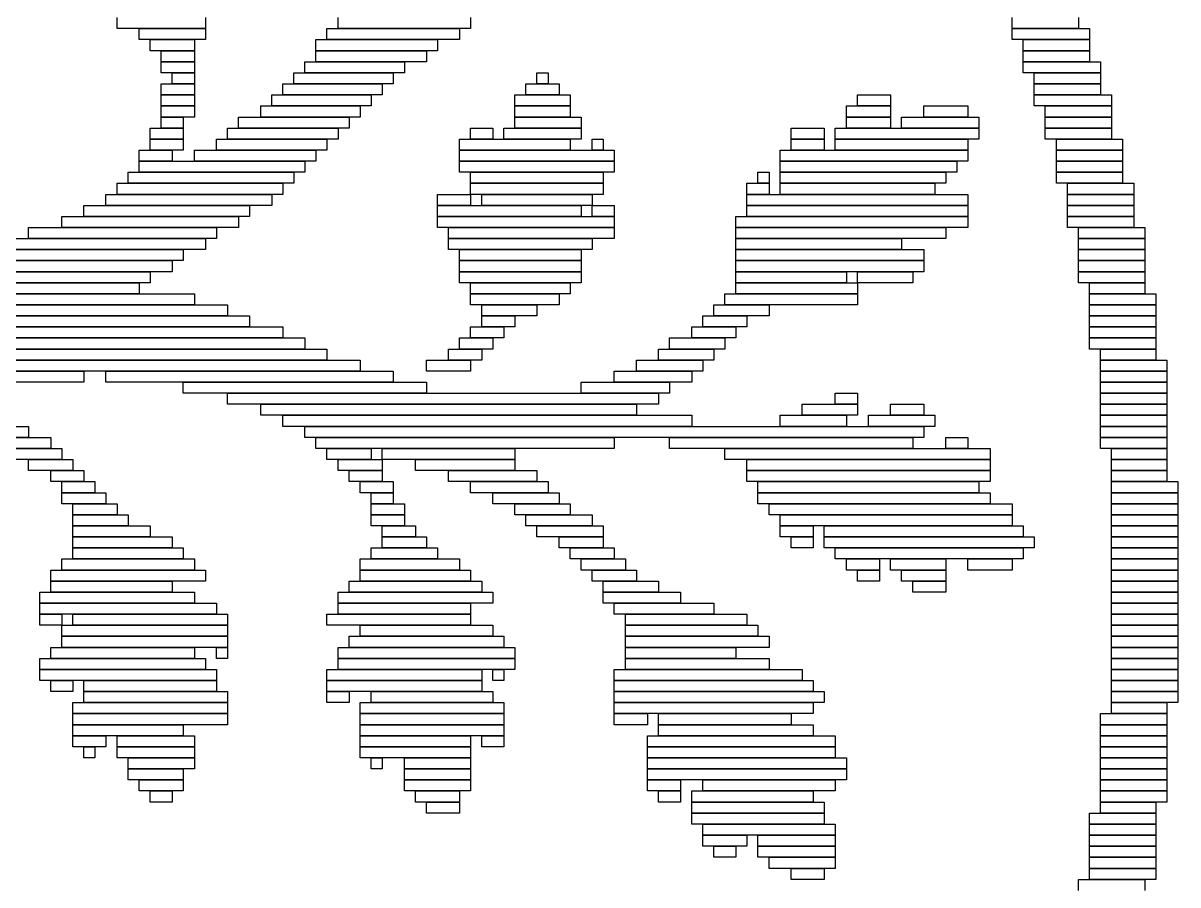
# Model space of a CAD drawing. Extents: x 28 to 995, y 169 to 891.
# Drawn here: x 550.5 to 655, y 291.5 to 369.5 of the extents above; entities that cross this region are included whole.
import ezdxf

# ---------------------------------------------------------------- set-up
doc = ezdxf.new("R2010")
doc.units = 0

msp = doc.modelspace()

# ---------------------------------------------------------------- linework, layer by layer
for p, q in [((559, 369), (559, 370)), ((567, 370), (567, 369)), ((579, 369), (579, 370)), ((591, 370), (591, 369)), ((640, 369), (640, 370)), ((646, 370), (646, 369)), ((567, 369), (559, 369)), ((561, 369), (567, 369)), ((561, 368), (561, 369)), ((567, 369), (567, 368)), ((578, 369), (590, 369)), ((578, 368), (578, 369)), ((591, 369), (579, 369)), ((590, 369), (590, 368)), ((646, 369), (640, 369)), ((640, 369), (647, 369)), ((640, 368), (640, 369)), ((647, 369), (647, 368)), ((567, 368), (561, 368)), ((562, 368), (566, 368)), ((562, 367), (562, 368)), ((566, 368), (566, 367)), ((577, 368), (588, 368)), ((577, 367), (577, 368)), ((590, 368), (578, 368)), ((588, 368), (588, 367)), ((647, 368), (640, 368)), ((641, 368), (647, 368)), ((641, 367), (641, 368)), ((647, 368), (647, 367)), ((566, 367), (562, 367)), ((563, 367), (566, 367)), ((563, 366), (563, 367)), ((566, 367), (566, 366)), ((588, 367), (577, 367)), ((577, 367), (587, 367)), ((577, 366), (577, 367)), ((587, 367), (587, 366)), ((647, 367), (641, 367)), ((641, 367), (647, 367)), ((641, 366), (641, 367)), ((647, 367), (647, 366)), ((566, 366), (563, 366)), ((563, 366), (566, 366)), ((563, 365), (563, 366)), ((566, 366), (566, 365)), ((576, 366), (585, 366)), ((576, 365), (576, 366)), ((587, 366), (577, 366)), ((585, 366), (585, 365)), ((647, 366), (641, 366)), ((641, 366), (648, 366)), ((641, 365), (641, 366)), ((648, 366), (648, 365)), ((566, 365), (563, 365)), ((564, 365), (566, 365)), ((564, 364), (564, 365)), ((566, 365), (566, 364)), ((575, 365), (584, 365)), ((575, 364), (575, 365)), ((585, 365), (576, 365)), ((584, 365), (584, 364)), ((597, 365), (598, 365)), ((597, 364), (597, 365)), ((598, 365), (598, 364)), ((648, 365), (641, 365)), ((642, 365), (648, 365)), ((642, 364), (642, 365)), ((648, 365), (648, 364)), ((563, 364), (566, 364)), ((563, 363), (563, 364)), ((566, 364), (564, 364)), ((566, 364), (566, 363)), ((574, 364), (583, 364)), ((574, 363), (574, 364)), ((584, 364), (575, 364)), ((583, 364), (583, 363)), ((596, 364), (599, 364)), ((596, 363), (596, 364)), ((598, 364), (597, 364)), ((599, 364), (599, 363)), ((648, 364), (642, 364)), ((642, 364), (648, 364)), ((642, 363), (642, 364)), ((648, 364), (648, 363)), ((566, 363), (563, 363)), ((563, 363), (566, 363)), ((563, 362), (563, 363)), ((566, 363), (566, 362)), ((573, 363), (582, 363)), ((573, 362), (573, 363)), ((583, 363), (574, 363)), ((582, 363), (582, 362)), ((595, 363), (600, 363)), ((595, 362), (595, 363)), ((599, 363), (596, 363)), ((600, 363), (600, 362)), ((626, 363), (629, 363)), ((626, 362), (626, 363)), ((629, 363), (629, 362)), ((648, 363), (642, 363)), ((642, 363), (649, 363)), ((642, 362), (642, 363)), ((649, 363), (649, 362)), ((566, 362), (563, 362)), ((563, 362), (566, 362)), ((563, 361), (563, 362)), ((566, 362), (566, 361)), ((572, 362), (581, 362)), ((572, 361), (572, 362)), ((582, 362), (573, 362)), ((581, 362), (581, 361)), ((600, 362), (595, 362)), ((595, 362), (600, 362)), ((595, 361), (595, 362)), ((600, 362), (600, 361)), ((625, 362), (629, 362)), ((625, 361), (625, 362)), ((629, 362), (626, 362)), ((629, 362), (629, 361)), ((632, 362), (636, 362)), ((632, 361), (632, 362)), ((636, 362), (636, 361)), ((649, 362), (642, 362)), ((643, 362), (649, 362)), ((643, 361), (643, 362)), ((649, 362), (649, 361)), ((566, 361), (563, 361)), ((563, 361), (565, 361)), ((563, 360), (563, 361)), ((565, 361), (565, 360)), ((570, 361), (580, 361)), ((570, 360), (570, 361)), ((581, 361), (572, 361)), ((580, 361), (580, 360)), ((600, 361), (595, 361)), ((595, 361), (601, 361)), ((595, 360), (595, 361)), ((601, 361), (601, 360)), ((629, 361), (625, 361)), ((625, 361), (629, 361)), ((625, 360), (625, 361)), ((629, 361), (629, 360)), ((630, 361), (637, 361)), ((630, 360), (630, 361)), ((636, 361), (632, 361)), ((637, 361), (637, 360)), ((649, 361), (643, 361)), ((643, 361), (649, 361)), ((643, 360), (643, 361)), ((649, 361), (649, 360)), ((562, 360), (565, 360)), ((562, 359), (562, 360)), ((565, 360), (563, 360)), ((565, 360), (565, 359)), ((569, 360), (579, 360)), ((569, 359), (569, 360)), ((580, 360), (570, 360)), ((579, 360), (579, 359)), ((591, 360), (593, 360)), ((591, 359), (591, 360)), ((593, 360), (593, 359)), ((594, 360), (601, 360)), ((594, 359), (594, 360)), ((601, 360), (595, 360)), ((601, 360), (601, 359)), ((620, 360), (623, 360)), ((620, 359), (620, 360)), ((623, 360), (623, 359)), ((624, 360), (637, 360)), ((624, 359), (624, 360)), ((629, 360), (625, 360)), ((637, 360), (630, 360)), ((637, 360), (637, 359)), ((649, 360), (643, 360)), ((643, 360), (649, 360)), ((643, 359), (643, 360)), ((649, 360), (649, 359)), ((565, 359), (562, 359)), ((562, 359), (565, 359)), ((562, 358), (562, 359)), ((565, 359), (565, 358)), ((568, 359), (578, 359)), ((568, 358), (568, 359)), ((579, 359), (569, 359)), ((578, 359), (578, 358)), ((590, 359), (600, 359)), ((590, 358), (590, 359)), ((593, 359), (591, 359)), ((601, 359), (594, 359)), ((600, 359), (600, 358)), ((602, 359), (603, 359)), ((602, 358), (602, 359)), ((603, 359), (603, 358)), ((623, 359), (620, 359)), ((620, 359), (623, 359)), ((620, 358), (620, 359)), ((623, 359), (623, 358)), ((637, 359), (624, 359)), ((624, 359), (636, 359)), ((624, 358), (624, 359)), ((636, 359), (636, 358)), ((649, 359), (643, 359)), ((644, 359), (650, 359)), ((644, 358), (644, 359)), ((650, 359), (650, 358)), ((561, 358), (564, 358)), ((561, 357), (561, 358)), ((565, 358), (562, 358)), ((564, 358), (564, 357)), ((566, 358), (577, 358)), ((566, 357), (566, 358)), ((578, 358), (568, 358)), ((577, 358), (577, 357)), ((600, 358), (590, 358)), ((590, 358), (604, 358)), ((590, 357), (590, 358)), ((603, 358), (602, 358)), ((604, 358), (604, 357)), ((619, 358), (636, 358)), ((619, 357), (619, 358)), ((623, 358), (620, 358)), ((636, 358), (624, 358)), ((636, 358), (636, 357)), ((650, 358), (644, 358)), ((644, 358), (650, 358)), ((644, 357), (644, 358)), ((650, 358), (650, 357)), ((564, 357), (561, 357)), ((561, 357), (576, 357)), ((561, 356), (561, 357)), ((577, 357), (566, 357)), ((576, 357), (576, 356)), ((604, 357), (590, 357)), ((590, 357), (604, 357)), ((590, 356), (590, 357)), ((604, 357), (604, 356)), ((636, 357), (619, 357)), ((619, 357), (635, 357)), ((619, 356), (619, 357)), ((635, 357), (635, 356)), ((650, 357), (644, 357)), ((644, 357), (650, 357)), ((644, 356), (644, 357)), ((650, 357), (650, 356)), ((560, 356), (575, 356)), ((560, 355), (560, 356)), ((576, 356), (561, 356)), ((575, 356), (575, 355)), ((604, 356), (590, 356)), ((591, 356), (603, 356)), ((591, 355), (591, 356)), ((603, 356), (603, 355)), ((617, 356), (618, 356)), ((617, 355), (617, 356)), ((618, 356), (618, 355)), ((635, 356), (619, 356)), ((619, 356), (634, 356)), ((619, 355), (619, 356)), ((634, 356), (634, 355)), ((650, 356), (644, 356)), ((644, 356), (650, 356)), ((644, 355), (644, 356)), ((650, 356), (650, 355)), ((559, 355), (574, 355)), ((559, 354), (559, 355)), ((575, 355), (560, 355)), ((574, 355), (574, 354)), ((603, 355), (591, 355)), ((591, 355), (603, 355)), ((591, 354), (591, 355)), ((603, 355), (603, 354)), ((616, 355), (618, 355)), ((616, 354), (616, 355)), ((618, 355), (617, 355)), ((618, 355), (618, 354)), ((634, 355), (619, 355)), ((619, 355), (633, 355)), ((619, 354), (619, 355)), ((633, 355), (633, 354)), ((650, 355), (644, 355)), ((645, 355), (651, 355)), ((645, 354), (645, 355)), ((651, 355), (651, 354)), ((558, 354), (573, 354)), ((558, 353), (558, 354)), ((574, 354), (559, 354)), ((573, 354), (573, 353)), ((588, 354), (591, 354)), ((588, 353), (588, 354)), ((603, 354), (591, 354)), ((591, 354), (591, 353)), ((592, 354), (602, 354)), ((592, 353), (592, 354)), ((602, 354), (602, 353)), ((618, 354), (616, 354)), ((616, 354), (636, 354)), ((616, 353), (616, 354)), ((633, 354), (619, 354)), ((636, 354), (636, 353)), ((651, 354), (645, 354)), ((645, 354), (651, 354)), ((645, 353), (645, 354)), ((651, 354), (651, 353)), ((556, 353), (571, 353)), ((556, 352), (556, 353)), ((573, 353), (558, 353)), ((571, 353), (571, 352)), ((591, 353), (588, 353)), ((588, 353), (601, 353)), ((588, 352), (588, 353)), ((602, 353), (592, 353)), ((601, 353), (601, 352)), ((602, 353), (604, 353)), ((602, 352), (602, 353)), ((604, 353), (604, 352)), ((636, 353), (616, 353)), ((616, 353), (636, 353)), ((616, 352), (616, 353)), ((636, 353), (636, 352)), ((651, 353), (645, 353)), ((645, 353), (651, 353)), ((645, 352), (645, 353)), ((651, 353), (651, 352)), ((554, 352), (570, 352)), ((554, 351), (554, 352)), ((571, 352), (556, 352)), ((570, 352), (570, 351)), ((601, 352), (588, 352)), ((588, 352), (604, 352)), ((588, 351), (588, 352)), ((604, 352), (602, 352)), ((604, 352), (604, 351)), ((615, 352), (636, 352)), ((615, 351), (615, 352)), ((636, 352), (616, 352)), ((636, 352), (636, 351)), ((651, 352), (645, 352)), ((645, 352), (651, 352)), ((645, 351), (645, 352)), ((651, 352), (651, 351)), ((551, 351), (568, 351)), ((551, 350), (551, 351)), ((570, 351), (554, 351)), ((568, 351), (568, 350)), ((604, 351), (588, 351)), ((589, 351), (604, 351)), ((589, 350), (589, 351)), ((604, 351), (604, 350)), ((636, 351), (615, 351)), ((615, 351), (634, 351)), ((615, 350), (615, 351)), ((634, 351), (634, 350)), ((651, 351), (645, 351)), ((646, 351), (652, 351)), ((646, 350), (646, 351)), ((652, 351), (652, 350)), ((548, 350), (567, 350)), ((568, 350), (551, 350)), ((567, 350), (567, 349)), ((604, 350), (589, 350)), ((589, 350), (602, 350)), ((589, 349), (589, 350)), ((602, 350), (602, 349)), ((634, 350), (615, 350)), ((615, 350), (630, 350)), ((615, 349), (615, 350)), ((630, 350), (630, 349)), ((652, 350), (646, 350)), ((646, 350), (652, 350)), ((646, 349), (646, 350)), ((652, 350), (652, 349)), ((543, 348), (564, 348)), ((545, 349), (565, 349)), ((565, 348), (545, 348)), ((567, 349), (548, 349)), ((564, 348), (564, 347)), ((565, 349), (565, 348)), ((602, 349), (589, 349)), ((590, 349), (601, 349)), ((590, 348), (590, 349)), ((601, 348), (590, 348)), ((590, 348), (601, 348)), ((590, 347), (590, 348)), ((601, 349), (601, 348)), ((601, 348), (601, 347)), ((630, 349), (615, 349)), ((615, 349), (632, 349)), ((615, 348), (615, 349)), ((632, 348), (615, 348)), ((615, 348), (632, 348)), ((615, 347), (615, 348)), ((632, 349), (632, 348)), ((632, 348), (632, 347)), ((652, 349), (646, 349)), ((646, 349), (652, 349)), ((646, 348), (646, 349)), ((652, 348), (646, 348)), ((646, 348), (652, 348)), ((646, 347), (646, 348)), ((652, 349), (652, 348)), ((652, 348), (652, 347)), ((538, 347), (562, 347)), ((564, 347), (543, 347)), ((562, 347), (562, 346)), ((601, 347), (590, 347)), ((590, 347), (601, 347)), ((590, 346), (590, 347)), ((601, 347), (601, 346)), ((632, 347), (615, 347)), ((615, 347), (625, 347)), ((615, 346), (615, 347)), ((625, 347), (625, 346)), ((626, 347), (631, 347)), ((626, 346), (626, 347)), ((631, 347), (631, 346)), ((652, 347), (646, 347)), ((646, 347), (652, 347)), ((646, 346), (646, 347)), ((652, 347), (652, 346)), ((536, 346), (561, 346)), ((562, 346), (538, 346)), ((561, 346), (561, 345)), ((601, 346), (590, 346)), ((591, 346), (600, 346)), ((591, 345), (591, 346)), ((600, 346), (600, 345)), ((625, 346), (615, 346)), ((615, 346), (626, 346)), ((615, 345), (615, 346)), ((631, 346), (626, 346)), ((626, 346), (626, 345)), ((652, 346), (646, 346)), ((647, 346), (652, 346)), ((647, 345), (647, 346)), ((652, 346), (652, 345)), ((535, 345), (566, 345)), ((561, 345), (536, 345)), ((566, 345), (566, 344)), ((600, 345), (591, 345)), ((591, 345), (599, 345)), ((591, 344), (591, 345)), ((599, 345), (599, 344)), ((614, 345), (626, 345)), ((614, 344), (614, 345)), ((626, 345), (615, 345)), ((626, 345), (626, 344)), ((652, 345), (647, 345)), ((647, 345), (653, 345)), ((647, 344), (647, 345)), ((653, 345), (653, 344)), ((533, 344), (569, 344)), ((566, 344), (535, 344)), ((569, 344), (569, 343)), ((599, 344), (591, 344)), ((592, 344), (597, 344)), ((592, 343), (592, 344)), ((597, 344), (597, 343)), ((613, 344), (618, 344)), ((613, 343), (613, 344)), ((626, 344), (614, 344)), ((618, 344), (618, 343)), ((653, 344), (647, 344)), ((647, 344), (653, 344)), ((647, 343), (647, 344)), ((653, 344), (653, 343)), ((531, 343), (571, 343)), ((569, 343), (533, 343)), ((571, 343), (571, 342)), ((597, 343), (592, 343)), ((592, 343), (595, 343)), ((592, 342), (592, 343)), ((595, 343), (595, 342)), ((612, 343), (616, 343)), ((612, 342), (612, 343)), ((618, 343), (613, 343)), ((616, 343), (616, 342)), ((653, 343), (647, 343)), ((647, 343), (653, 343)), ((647, 342), (647, 343)), ((653, 343), (653, 342)), ((529, 342), (574, 342)), ((571, 342), (531, 342)), ((574, 342), (574, 341)), ((591, 342), (594, 342)), ((591, 341), (591, 342)), ((595, 342), (592, 342)), ((594, 342), (594, 341)), ((611, 342), (615, 342)), ((611, 341), (611, 342)), ((616, 342), (612, 342)), ((615, 342), (615, 341)), ((653, 342), (647, 342)), ((647, 342), (653, 342)), ((647, 341), (647, 342)), ((653, 342), (653, 341)), ((528, 341), (576, 341)), ((574, 341), (529, 341)), ((576, 341), (576, 340)), ((590, 341), (593, 341)), ((590, 340), (590, 341)), ((594, 341), (591, 341)), ((593, 341), (593, 340)), ((609, 341), (614, 341)), ((609, 340), (609, 341)), ((615, 341), (611, 341)), ((614, 341), (614, 340)), ((653, 341), (647, 341)), ((647, 341), (653, 341)), ((647, 340), (647, 341)), ((653, 341), (653, 340)), ((527, 340), (578, 340)), ((576, 340), (528, 340)), ((578, 340), (578, 339)), ((589, 340), (592, 340)), ((589, 339), (589, 340)), ((593, 340), (590, 340)), ((592, 340), (592, 339)), ((608, 340), (613, 340)), ((608, 339), (608, 340)), ((614, 340), (609, 340)), ((613, 340), (613, 339)), ((653, 340), (647, 340)), ((648, 340), (653, 340)), ((648, 339), (648, 340)), ((653, 340), (653, 339)), ((526, 339), (581, 339)), ((578, 339), (527, 339)), ((581, 339), (581, 338)), ((587, 339), (591, 339)), ((587, 338), (587, 339)), ((592, 339), (589, 339)), ((591, 339), (591, 338)), ((606, 339), (612, 339)), ((606, 338), (606, 339)), ((613, 339), (608, 339)), ((612, 339), (612, 338)), ((653, 339), (648, 339)), ((648, 339), (654, 339)), ((648, 338), (648, 339)), ((654, 339), (654, 338)), ((524, 338), (556, 338)), ((581, 338), (526, 338)), ((556, 338), (556, 337)), ((558, 338), (584, 338)), ((558, 337), (558, 338)), ((584, 338), (584, 337)), ((591, 338), (587, 338)), ((604, 338), (611, 338)), ((604, 337), (604, 338)), ((612, 338), (606, 338)), ((611, 338), (611, 337)), ((654, 338), (648, 338)), ((648, 338), (654, 338)), ((648, 337), (648, 338)), ((654, 338), (654, 337)), ((556, 337), (524, 337)), ((584, 337), (558, 337)), ((565, 337), (587, 337)), ((565, 336), (565, 337)), ((587, 337), (587, 336)), ((601, 337), (609, 337)), ((601, 336), (601, 337)), ((611, 337), (604, 337)), ((609, 337), (609, 336)), ((654, 337), (648, 337)), ((648, 337), (654, 337)), ((648, 336), (648, 337)), ((654, 337), (654, 336)), ((587, 336), (565, 336)), ((569, 336), (608, 336)), ((569, 335), (569, 336)), ((609, 336), (601, 336)), ((608, 336), (608, 335)), ((624, 336), (626, 336)), ((624, 335), (624, 336)), ((626, 336), (626, 335)), ((654, 336), (648, 336)), ((648, 336), (654, 336)), ((648, 335), (648, 336)), ((654, 336), (654, 335)), ((608, 335), (569, 335)), ((572, 335), (606, 335)), ((572, 334), (572, 335)), ((606, 335), (606, 334)), ((621, 335), (626, 335)), ((621, 334), (621, 335)), ((626, 335), (624, 335)), ((626, 335), (626, 334)), ((629, 335), (632, 335)), ((629, 334), (629, 335)), ((632, 335), (632, 334)), ((654, 335), (648, 335)), ((648, 335), (654, 335)), ((648, 334), (648, 335)), ((654, 335), (654, 334)), ((606, 334), (572, 334)), ((574, 334), (611, 334)), ((574, 333), (574, 334)), ((611, 334), (611, 333)), ((619, 334), (625, 334)), ((619, 333), (619, 334)), ((626, 334), (621, 334)), ((625, 334), (625, 333)), ((627, 334), (633, 334)), ((627, 333), (627, 334)), ((632, 334), (629, 334)), ((633, 334), (633, 333)), ((654, 334), (648, 334)), ((648, 334), (654, 334)), ((648, 333), (648, 334)), ((654, 334), (654, 333)), ((520, 333), (551, 333)), ((551, 333), (551, 332)), ((611, 333), (574, 333)), ((576, 333), (632, 333)), ((576, 332), (576, 333)), ((625, 333), (619, 333)), ((633, 333), (627, 333)), ((632, 333), (632, 332)), ((654, 333), (648, 333)), ((648, 333), (654, 333)), ((648, 332), (648, 333)), ((654, 333), (654, 332)), ((471, 332), (553, 332)), ((551, 332), (520, 332)), ((553, 332), (553, 331)), ((632, 332), (576, 332)), ((577, 332), (604, 332)), ((577, 331), (577, 332)), ((604, 332), (604, 331)), ((609, 332), (631, 332)), ((609, 331), (609, 332)), ((631, 332), (631, 331)), ((634, 332), (636, 332)), ((634, 331), (634, 332)), ((636, 332), (636, 331)), ((654, 332), (648, 332)), ((648, 332), (654, 332)), ((648, 331), (648, 332)), ((654, 332), (654, 331)), ((553, 331), (471, 331)), ((549, 331), (554, 331)), ((554, 331), (554, 330)), ((604, 331), (577, 331)), ((578, 331), (582, 331)), ((578, 330), (578, 331)), ((582, 331), (582, 330)), ((583, 331), (595, 331)), ((583, 330), (583, 331)), ((595, 331), (595, 330)), ((631, 331), (609, 331)), ((614, 331), (638, 331)), ((614, 330), (614, 331)), ((636, 331), (634, 331)), ((638, 331), (638, 330)), ((654, 331), (648, 331)), ((649, 331), (654, 331)), ((649, 330), (649, 331)), ((654, 331), (654, 330)), ((554, 330), (549, 330)), ((551, 330), (555, 330)), ((551, 329), (551, 330)), ((555, 330), (555, 329)), ((582, 330), (578, 330)), ((579, 330), (583, 330)), ((579, 329), (579, 330)), ((595, 330), (583, 330)), ((583, 330), (583, 329)), ((586, 330), (595, 330)), ((586, 329), (586, 330)), ((595, 330), (595, 329)), ((638, 330), (614, 330)), ((616, 330), (638, 330)), ((616, 329), (616, 330)), ((638, 330), (638, 329)), ((654, 330), (649, 330)), ((649, 330), (654, 330)), ((649, 329), (649, 330)), ((654, 330), (654, 329)), ((555, 329), (551, 329)), ((553, 329), (556, 329)), ((553, 328), (553, 329)), ((556, 329), (556, 328)), ((583, 329), (579, 329)), ((580, 329), (583, 329)), ((580, 328), (580, 329)), ((583, 329), (583, 328)), ((595, 329), (586, 329)), ((589, 329), (597, 329)), ((589, 328), (589, 329)), ((597, 329), (597, 328)), ((638, 329), (616, 329)), ((616, 329), (638, 329)), ((616, 328), (616, 329)), ((638, 329), (638, 328)), ((654, 329), (649, 329)), ((649, 329), (654, 329)), ((649, 328), (649, 329)), ((654, 329), (654, 328)), ((556, 328), (553, 328)), ((554, 328), (557, 328)), ((554, 327), (554, 328)), ((557, 328), (557, 327)), ((583, 328), (580, 328)), ((581, 328), (584, 328)), ((581, 327), (581, 328)), ((584, 328), (584, 327)), ((597, 328), (589, 328)), ((591, 328), (598, 328)), ((591, 327), (591, 328)), ((598, 328), (598, 327)), ((638, 328), (616, 328)), ((617, 328), (637, 328)), ((617, 327), (617, 328)), ((637, 328), (637, 327)), ((654, 328), (649, 328)), ((649, 328), (655, 328)), ((649, 327), (649, 328)), ((655, 328), (655, 327)), ((557, 327), (554, 327)), ((554, 327), (558, 327)), ((554, 326), (554, 327)), ((558, 327), (558, 326)), ((584, 327), (581, 327)), ((582, 327), (584, 327)), ((582, 326), (582, 327)), ((584, 327), (584, 326)), ((598, 327), (591, 327)), ((593, 327), (599, 327)), ((593, 326), (593, 327)), ((599, 327), (599, 326)), ((637, 327), (617, 327)), ((617, 327), (638, 327)), ((617, 326), (617, 327)), ((638, 327), (638, 326)), ((655, 327), (649, 327)), ((649, 327), (655, 327)), ((649, 326), (649, 327)), ((655, 327), (655, 326)), ((558, 326), (554, 326)), ((555, 326), (559, 326)), ((555, 325), (555, 326)), ((559, 325), (555, 325)), ((555, 325), (560, 325)), ((555, 324), (555, 325)), ((559, 326), (559, 325)), ((560, 325), (560, 324)), ((584, 326), (582, 326)), ((582, 326), (585, 326)), ((582, 325), (582, 326)), ((585, 325), (582, 325)), ((582, 325), (585, 325)), ((582, 324), (582, 325)), ((585, 326), (585, 325)), ((585, 325), (585, 324)), ((599, 326), (593, 326)), ((595, 326), (600, 326)), ((595, 325), (595, 326)), ((600, 325), (595, 325)), ((596, 325), (602, 325)), ((596, 324), (596, 325)), ((600, 326), (600, 325)), ((602, 325), (602, 324)), ((638, 326), (617, 326)), ((618, 326), (640, 326)), ((618, 325), (618, 326)), ((640, 325), (618, 325)), ((619, 325), (640, 325)), ((619, 324), (619, 325)), ((640, 326), (640, 325)), ((640, 325), (640, 324)), ((655, 326), (649, 326)), ((649, 326), (655, 326)), ((649, 325), (649, 326)), ((655, 325), (649, 325)), ((649, 325), (655, 325)), ((649, 324), (649, 325)), ((655, 326), (655, 325)), ((655, 325), (655, 324)), ((560, 324), (555, 324)), ((555, 324), (562, 324)), ((555, 323), (555, 324)), ((562, 324), (562, 323)), ((585, 324), (582, 324)), ((583, 324), (586, 324)), ((583, 323), (583, 324)), ((586, 324), (586, 323)), ((602, 324), (596, 324)), ((597, 324), (603, 324)), ((597, 323), (597, 324)), ((603, 324), (603, 323)), ((640, 324), (619, 324)), ((619, 324), (622, 324)), ((619, 323), (619, 324)), ((622, 324), (622, 323)), ((623, 324), (641, 324)), ((623, 323), (623, 324)), ((641, 324), (641, 323)), ((655, 324), (649, 324)), ((649, 324), (655, 324)), ((649, 323), (649, 324)), ((655, 324), (655, 323)), ((562, 323), (555, 323)), ((555, 323), (564, 323)), ((555, 322), (555, 323)), ((564, 323), (564, 322)), ((586, 323), (583, 323)), ((583, 323), (587, 323)), ((583, 322), (583, 323)), ((587, 323), (587, 322)), ((603, 323), (597, 323)), ((599, 323), (603, 323)), ((599, 322), (599, 323)), ((603, 323), (603, 322)), ((622, 323), (619, 323)), ((620, 323), (622, 323)), ((620, 322), (620, 323)), ((622, 323), (622, 322)), ((641, 323), (623, 323)), ((623, 323), (642, 323)), ((623, 322), (623, 323)), ((642, 323), (642, 322)), ((655, 323), (649, 323)), ((649, 323), (655, 323)), ((649, 322), (649, 323)), ((655, 323), (655, 322)), ((564, 322), (555, 322)), ((555, 322), (565, 322)), ((555, 321), (555, 322)), ((565, 322), (565, 321)), ((582, 322), (588, 322)), ((582, 321), (582, 322)), ((587, 322), (583, 322)), ((588, 322), (588, 321)), ((603, 322), (599, 322)), ((600, 322), (604, 322)), ((600, 321), (600, 322)), ((604, 322), (604, 321)), ((622, 322), (620, 322)), ((642, 322), (623, 322)), ((624, 322), (641, 322)), ((624, 321), (624, 322)), ((641, 322), (641, 321)), ((655, 322), (649, 322)), ((649, 322), (655, 322)), ((649, 321), (649, 322)), ((655, 322), (655, 321)), ((554, 321), (566, 321)), ((554, 320), (554, 321)), ((565, 321), (555, 321)), ((566, 321), (566, 320)), ((581, 321), (590, 321)), ((581, 320), (581, 321)), ((588, 321), (582, 321)), ((590, 321), (590, 320)), ((604, 321), (600, 321)), ((601, 321), (605, 321)), ((601, 320), (601, 321)), ((605, 321), (605, 320)), ((641, 321), (624, 321)), ((625, 321), (628, 321)), ((625, 320), (625, 321)), ((628, 321), (628, 320)), ((629, 321), (634, 321)), ((629, 320), (629, 321)), ((634, 321), (634, 320)), ((636, 321), (640, 321)), ((636, 320), (636, 321)), ((640, 321), (640, 320)), ((655, 321), (649, 321)), ((649, 321), (655, 321)), ((649, 320), (649, 321)), ((655, 321), (655, 320)), ((553, 320), (567, 320)), ((553, 319), (553, 320)), ((566, 320), (554, 320)), ((567, 320), (567, 319)), ((590, 320), (581, 320)), ((581, 320), (591, 320)), ((581, 319), (581, 320)), ((591, 320), (591, 319)), ((605, 320), (601, 320)), ((602, 320), (606, 320)), ((602, 319), (602, 320)), ((606, 320), (606, 319)), ((628, 320), (625, 320)), ((626, 320), (628, 320)), ((626, 319), (626, 320)), ((628, 320), (628, 319)), ((634, 320), (629, 320)), ((630, 320), (634, 320)), ((630, 319), (630, 320)), ((634, 320), (634, 319)), ((640, 320), (636, 320)), ((655, 320), (649, 320)), ((649, 320), (655, 320)), ((649, 319), (649, 320)), ((655, 320), (655, 319)), ((567, 319), (553, 319)), ((553, 319), (564, 319)), ((553, 318), (553, 319)), ((564, 319), (564, 318)), ((580, 319), (592, 319)), ((580, 318), (580, 319)), ((591, 319), (581, 319)), ((592, 319), (592, 318)), ((606, 319), (602, 319)), ((603, 319), (608, 319)), ((603, 318), (603, 319)), ((608, 319), (608, 318)), ((628, 319), (626, 319)), ((634, 319), (630, 319)), ((631, 319), (634, 319)), ((631, 318), (631, 319)), ((634, 319), (634, 318)), ((655, 319), (649, 319)), ((649, 319), (655, 319)), ((649, 318), (649, 319)), ((655, 319), (655, 318)), ((552, 318), (566, 318)), ((552, 317), (552, 318)), ((564, 318), (553, 318)), ((566, 318), (566, 317)), ((579, 318), (593, 318)), ((579, 317), (579, 318)), ((592, 318), (580, 318)), ((593, 318), (593, 317)), ((608, 318), (603, 318)), ((603, 318), (610, 318)), ((603, 317), (603, 318)), ((610, 318), (610, 317)), ((634, 318), (631, 318)), ((655, 318), (649, 318)), ((649, 318), (655, 318)), ((649, 317), (649, 318)), ((655, 318), (655, 317)), ((566, 317), (552, 317)), ((552, 317), (568, 317)), ((552, 316), (552, 317)), ((568, 317), (568, 316)), ((593, 317), (579, 317)), ((579, 317), (591, 317)), ((579, 316), (579, 317)), ((591, 317), (591, 316)), ((610, 317), (603, 317)), ((604, 317), (613, 317)), ((604, 316), (604, 317)), ((613, 317), (613, 316)), ((655, 317), (649, 317)), ((649, 317), (655, 317)), ((649, 316), (649, 317)), ((655, 317), (655, 316)), ((568, 316), (552, 316)), ((552, 316), (554, 316)), ((552, 315), (552, 316)), ((554, 316), (554, 315)), ((555, 316), (569, 316)), ((555, 315), (555, 316)), ((569, 316), (569, 315)), ((578, 316), (591, 316)), ((578, 315), (578, 316)), ((591, 316), (579, 316)), ((591, 316), (591, 315)), ((613, 316), (604, 316)), ((605, 316), (616, 316)), ((605, 315), (605, 316)), ((616, 316), (616, 315)), ((655, 316), (649, 316)), ((649, 316), (655, 316)), ((649, 315), (649, 316)), ((655, 316), (655, 315)), ((554, 315), (552, 315)), ((554, 315), (569, 315)), ((554, 314), (554, 315)), ((569, 315), (555, 315)), ((569, 315), (569, 314)), ((591, 315), (578, 315)), ((581, 315), (593, 315)), ((581, 314), (581, 315)), ((593, 315), (593, 314)), ((616, 315), (605, 315)), ((605, 315), (617, 315)), ((605, 314), (605, 315)), ((617, 315), (617, 314)), ((655, 315), (649, 315)), ((649, 315), (655, 315)), ((649, 314), (649, 315)), ((655, 315), (655, 314)), ((569, 314), (554, 314)), ((554, 314), (569, 314)), ((554, 313), (554, 314)), ((569, 314), (569, 313)), ((580, 314), (594, 314)), ((580, 313), (580, 314)), ((593, 314), (581, 314)), ((594, 314), (594, 313)), ((617, 314), (605, 314)), ((605, 314), (618, 314)), ((605, 313), (605, 314)), ((618, 314), (618, 313)), ((655, 314), (649, 314)), ((649, 314), (655, 314)), ((649, 313), (649, 314)), ((655, 314), (655, 313)), ((553, 313), (566, 313)), ((553, 312), (553, 313)), ((569, 313), (554, 313)), ((566, 313), (566, 312)), ((568, 313), (569, 313)), ((568, 312), (568, 313)), ((569, 313), (569, 312)), ((579, 313), (595, 313)), ((579, 312), (579, 313)), ((594, 313), (580, 313)), ((595, 313), (595, 312)), ((618, 313), (605, 313)), ((605, 313), (615, 313)), ((605, 312), (605, 313)), ((615, 313), (615, 312)), ((655, 313), (649, 313)), ((649, 313), (655, 313)), ((649, 312), (649, 313)), ((655, 313), (655, 312)), ((552, 312), (567, 312)), ((552, 311), (552, 312)), ((566, 312), (553, 312)), ((567, 312), (567, 311)), ((569, 312), (568, 312)), ((595, 312), (579, 312)), ((579, 312), (595, 312)), ((579, 311), (579, 312)), ((595, 312), (595, 311)), ((615, 312), (605, 312)), ((605, 312), (618, 312)), ((605, 311), (605, 312)), ((618, 312), (618, 311)), ((655, 312), (649, 312)), ((649, 312), (655, 312)), ((649, 311), (649, 312)), ((655, 312), (655, 311)), ((567, 311), (552, 311)), ((552, 311), (568, 311)), ((552, 310), (552, 311)), ((568, 311), (568, 310)), ((578, 311), (592, 311)), ((578, 310), (578, 311)), ((595, 311), (579, 311)), ((592, 311), (592, 310)), ((593, 311), (594, 311)), ((593, 310), (593, 311)), ((594, 311), (594, 310)), ((604, 311), (621, 311)), ((604, 310), (604, 311)), ((618, 311), (605, 311)), ((621, 311), (621, 310)), ((655, 311), (649, 311)), ((649, 311), (655, 311)), ((649, 310), (649, 311)), ((655, 311), (655, 310)), ((568, 310), (552, 310)), ((553, 310), (555, 310)), ((553, 309), (553, 310)), ((555, 310), (555, 309)), ((556, 310), (568, 310)), ((556, 309), (556, 310)), ((568, 310), (568, 309)), ((592, 310), (578, 310)), ((578, 310), (592, 310)), ((578, 309), (578, 310)), ((592, 310), (592, 309)), ((594, 310), (593, 310)), ((621, 310), (604, 310)), ((604, 310), (622, 310)), ((604, 309), (604, 310)), ((622, 310), (622, 309)), ((655, 310), (649, 310)), ((649, 310), (655, 310)), ((649, 309), (649, 310)), ((655, 310), (655, 309)), ((555, 309), (553, 309)), ((568, 309), (556, 309)), ((556, 309), (569, 309)), ((556, 308), (556, 309)), ((569, 309), (569, 308)), ((592, 309), (578, 309)), ((578, 309), (580, 309)), ((578, 308), (578, 309)), ((580, 309), (580, 308)), ((582, 309), (593, 309)), ((582, 308), (582, 309)), ((593, 309), (593, 308)), ((622, 309), (604, 309)), ((604, 309), (623, 309)), ((604, 308), (604, 309)), ((623, 309), (623, 308)), ((655, 309), (649, 309)), ((649, 309), (655, 309)), ((649, 308), (649, 309)), ((655, 309), (655, 308)), ((555, 308), (569, 308)), ((555, 307), (555, 308)), ((569, 308), (556, 308)), ((569, 308), (569, 307)), ((580, 308), (578, 308)), ((581, 308), (594, 308)), ((581, 307), (581, 308)), ((593, 308), (582, 308)), ((594, 308), (594, 307)), ((623, 308), (604, 308)), ((604, 308), (622, 308)), ((604, 307), (604, 308)), ((622, 308), (622, 307)), ((655, 308), (649, 308)), ((649, 308), (654, 308)), ((649, 307), (649, 308)), ((654, 308), (654, 307)), ((569, 307), (555, 307)), ((555, 307), (569, 307)), ((555, 306), (555, 307)), ((569, 307), (569, 306)), ((594, 307), (581, 307)), ((581, 307), (594, 307)), ((581, 306), (581, 307)), ((594, 307), (594, 306)), ((622, 307), (604, 307)), ((604, 307), (607, 307)), ((604, 306), (604, 307)), ((607, 307), (607, 306)), ((608, 307), (620, 307)), ((608, 306), (608, 307)), ((620, 307), (620, 306)), ((648, 307), (654, 307)), ((648, 306), (648, 307)), ((654, 307), (649, 307)), ((654, 307), (654, 306)), ((569, 306), (555, 306)), ((555, 306), (565, 306)), ((555, 305), (555, 306)), ((565, 306), (565, 305)), ((594, 306), (581, 306)), ((581, 306), (594, 306)), ((581, 305), (581, 306)), ((594, 306), (594, 305)), ((607, 306), (604, 306)), ((620, 306), (608, 306)), ((608, 306), (622, 306)), ((608, 305), (608, 306)), ((622, 306), (622, 305)), ((654, 306), (648, 306)), ((648, 306), (654, 306)), ((648, 305), (648, 306)), ((654, 306), (654, 305)), ((565, 305), (555, 305)), ((555, 305), (558, 305)), ((555, 304), (555, 305)), ((558, 305), (558, 304)), ((559, 305), (566, 305)), ((559, 304), (559, 305)), ((566, 305), (566, 304)), ((594, 305), (581, 305)), ((581, 305), (591, 305)), ((581, 304), (581, 305)), ((591, 305), (591, 304)), ((592, 305), (594, 305)), ((592, 304), (592, 305)), ((594, 305), (594, 304)), ((607, 305), (624, 305)), ((607, 304), (607, 305)), ((622, 305), (608, 305)), ((624, 305), (624, 304)), ((654, 305), (648, 305)), ((648, 305), (654, 305)), ((648, 304), (648, 305)), ((654, 305), (654, 304)), ((558, 304), (555, 304)), ((556, 304), (557, 304)), ((556, 303), (556, 304)), ((557, 304), (557, 303)), ((566, 304), (559, 304)), ((559, 304), (566, 304)), ((559, 303), (559, 304)), ((566, 304), (566, 303)), ((591, 304), (581, 304)), ((581, 304), (591, 304)), ((581, 303), (581, 304)), ((591, 304), (591, 303)), ((594, 304), (592, 304)), ((624, 304), (607, 304)), ((607, 304), (624, 304)), ((607, 303), (607, 304)), ((624, 304), (624, 303)), ((654, 304), (648, 304)), ((648, 304), (654, 304)), ((648, 303), (648, 304)), ((654, 304), (654, 303)), ((557, 303), (556, 303)), ((566, 303), (559, 303)), ((560, 303), (566, 303)), ((560, 302), (560, 303)), ((566, 303), (566, 302)), ((591, 303), (581, 303)), ((582, 303), (583, 303)), ((582, 302), (582, 303)), ((583, 303), (583, 302)), ((585, 303), (591, 303)), ((585, 302), (585, 303)), ((591, 303), (591, 302)), ((624, 303), (607, 303)), ((607, 303), (625, 303)), ((607, 302), (607, 303)), ((625, 303), (625, 302)), ((654, 303), (648, 303)), ((648, 303), (654, 303)), ((648, 302), (648, 303)), ((654, 303), (654, 302)), ((566, 302), (560, 302)), ((560, 302), (565, 302)), ((560, 301), (560, 302)), ((565, 301), (560, 301)), ((561, 301), (565, 301)), ((561, 300), (561, 301)), ((565, 302), (565, 301)), ((565, 301), (565, 300)), ((583, 302), (582, 302)), ((591, 302), (585, 302)), ((585, 302), (591, 302)), ((585, 301), (585, 302)), ((591, 301), (585, 301)), ((585, 301), (591, 301)), ((585, 300), (585, 301)), ((591, 302), (591, 301)), ((591, 301), (591, 300)), ((625, 302), (607, 302)), ((607, 302), (625, 302)), ((607, 301), (607, 302)), ((625, 301), (607, 301)), ((607, 301), (610, 301)), ((607, 300), (607, 301)), ((610, 301), (610, 300)), ((612, 301), (624, 301)), ((612, 300), (612, 301)), ((624, 301), (624, 300)), ((625, 302), (625, 301)), ((654, 302), (648, 302)), ((648, 302), (654, 302)), ((648, 301), (648, 302)), ((654, 301), (648, 301)), ((648, 301), (654, 301)), ((648, 300), (648, 301)), ((654, 302), (654, 301)), ((654, 301), (654, 300)), ((565, 300), (561, 300)), ((562, 300), (564, 300)), ((562, 299), (562, 300)), ((564, 300), (564, 299)), ((591, 300), (585, 300)), ((586, 300), (590, 300)), ((586, 299), (586, 300)), ((590, 300), (590, 299)), ((610, 300), (607, 300)), ((608, 300), (610, 300)), ((608, 299), (608, 300)), ((610, 300), (610, 299)), ((611, 300), (622, 300)), ((611, 299), (611, 300)), ((624, 300), (612, 300)), ((622, 300), (622, 299)), ((654, 300), (648, 300)), ((648, 300), (654, 300)), ((648, 299), (648, 300)), ((654, 300), (654, 299)), ((564, 299), (562, 299)), ((590, 299), (586, 299)), ((587, 299), (590, 299)), ((587, 298), (587, 299)), ((590, 299), (590, 298)), ((610, 299), (608, 299)), ((622, 299), (611, 299)), ((611, 299), (623, 299)), ((611, 298), (611, 299)), ((623, 299), (623, 298)), ((654, 299), (648, 299)), ((648, 299), (653, 299)), ((648, 298), (648, 299)), ((653, 299), (653, 298)), ((590, 298), (587, 298)), ((623, 298), (611, 298)), ((611, 298), (623, 298)), ((611, 297), (611, 298)), ((623, 298), (623, 297)), ((647, 298), (653, 298)), ((647, 297), (647, 298)), ((653, 298), (648, 298)), ((653, 298), (653, 297)), ((623, 297), (611, 297)), ((612, 297), (624, 297)), ((612, 296), (612, 297)), ((624, 297), (624, 296)), ((653, 297), (647, 297)), ((647, 297), (653, 297)), ((647, 296), (647, 297)), ((653, 297), (653, 296)), ((624, 296), (612, 296)), ((612, 296), (616, 296)), ((612, 295), (612, 296)), ((616, 296), (616, 295)), ((617, 296), (624, 296)), ((617, 295), (617, 296)), ((624, 296), (624, 295)), ((653, 296), (647, 296)), ((647, 296), (653, 296)), ((647, 295), (647, 296)), ((653, 296), (653, 295)), ((616, 295), (612, 295)), ((613, 295), (615, 295)), ((613, 294), (613, 295)), ((615, 295), (615, 294)), ((624, 295), (617, 295)), ((617, 295), (624, 295)), ((617, 294), (617, 295)), ((624, 295), (624, 294)), ((653, 295), (647, 295)), ((647, 295), (653, 295)), ((647, 294), (647, 295)), ((653, 295), (653, 294)), ((615, 294), (613, 294)), ((624, 294), (617, 294)), ((618, 294), (624, 294)), ((618, 293), (618, 294)), ((624, 294), (624, 293)), ((653, 294), (647, 294)), ((647, 294), (653, 294)), ((647, 293), (647, 294)), ((653, 294), (653, 293)), ((624, 293), (618, 293)), ((620, 293), (623, 293)), ((620, 292), (620, 293)), ((623, 293), (623, 292)), ((653, 293), (647, 293)), ((647, 293), (653, 293)), ((647, 292), (647, 293)), ((653, 293), (653, 292)), ((623, 292), (620, 292)), ((646, 292), (652, 292)), ((646, 291), (646, 292)), ((653, 292), (647, 292)), ((652, 292), (652, 291))]:
    msp.add_line(p, q)

doc.saveas('drawing.dxf')
